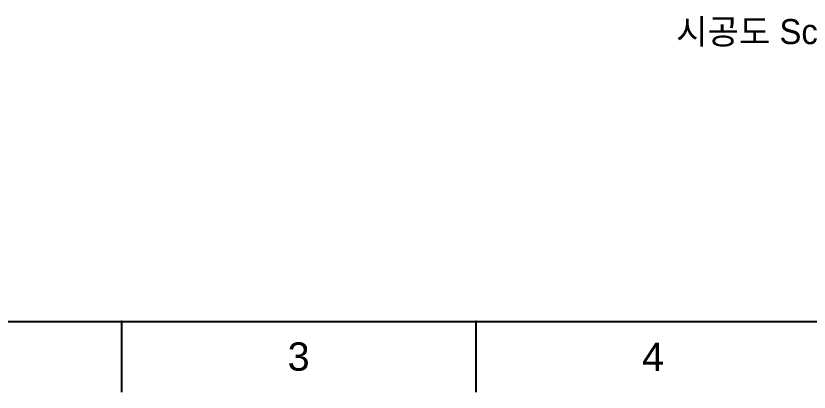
# Model space of a CAD drawing. Header units: millimetres. Extents: x 4305 to 4899, y 584 to 1004.
# Drawn here: x 4439.4 to 4597.7, y 584.2 to 659.3 of the extents above; entities that cross this region are included whole.
import ezdxf

# ---------------------------------------------------------------- set-up
doc = ezdxf.new("R2010")
doc.units = ezdxf.units.MM
doc.header["$LTSCALE"] = 0.1
doc.layers.add('DIM', color=3, linetype='Continuous')
doc.styles.get("Standard").update_dxf_attribs({"font": 'arial_0.ttf'})

msp = doc.modelspace()

# ---------------------------------------------------------------- linework, layer by layer
for p, q in [((4319.08, 598.31), (4884.74, 598.31)), ((4460.5, 598.31), (4460.5, 584.17)), ((4531.2, 598.31), (4531.2, 584.17))]:
    msp.add_line(p, q)
for p in [(4460.5, 598.31), (4531.2, 598.31)]:
    msp.add_point(p)

# ---------------------------------------------------------------- texts
at = {"char_height": 5.66, "attachment_point": 5}
for s, insert in [('3', (4495.85, 591.24)), ('4', (4566.56, 591.24))]:
    msp.add_mtext_dynamic_manual_height_columns(s, width=50, gutter_width=12.5, heights=[0], dxfattribs=dict(at, insert=insert))
at = {"layer": 'DIM', "insert": (4571.15, 658.67), "char_height": 5, "attachment_point": 1}
msp.add_mtext_dynamic_manual_height_columns('{\\fGulim|b0|i0|c129|p50;시공도 Scale N/A}', width=91.5857, gutter_width=12.5, heights=[0], dxfattribs=at)

doc.saveas('drawing.dxf')
